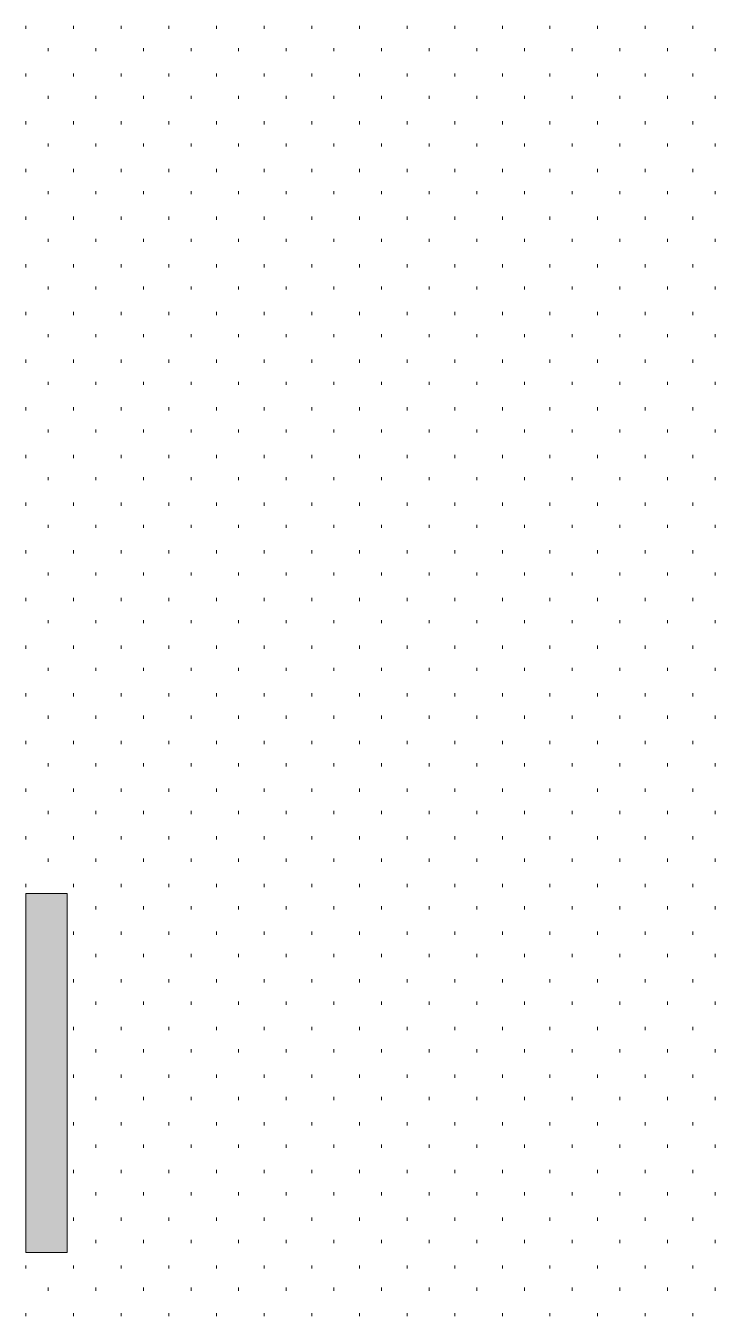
# Model space of a CAD drawing. Header units: inches. Extents: x -6061 to 13621, y -296 to 7483.
# Drawn here: x -5654.88 to -5637.5, y -156.21 to -123.69 of the extents above; entities that cross this region are included whole.
import ezdxf
from ezdxf.xclip import XClip

# ---------------------------------------------------------------- set-up
doc = ezdxf.new("R2010")
doc.units = ezdxf.units.IN
doc.header["$MEASUREMENT"] = 0
doc.header["$XCLIPFRAME"] = 0
doc.layers.get('0').update_dxf_attribs({"linetype": 'CONTINUOUS'})

# ---------------------------------------------------------------- blocks, each defined once
blk = doc.blocks.new('MF110137_10')
at = {"true_color": 0xffffff}
blk.add_hatch(color=7, dxfattribs=at).paths.add_polyline_path([(213.91, 59.351), (232.96, 59.351), (232.96, 106.68), (213.91, 106.68)])

msp = doc.modelspace()

# ---------------------------------------------------------------- linework, layer by layer
at = {"color": 7, "linetype": 'Continuous', "lineweight": 9, "true_color": 0xffffff}
for p, q in [((-5654.87967, -123.77104), (-5654.87967, -123.69095)), ((-5653.67832, -123.77104), (-5653.67832, -123.69095)), ((-5652.47696, -123.77104), (-5652.47696, -123.69095)), ((-5651.2756, -123.77104), (-5651.2756, -123.69095)), ((-5650.07424, -123.77104), (-5650.07424, -123.69095)), ((-5648.87289, -123.77104), (-5648.87289, -123.69095)), ((-5647.67153, -123.77104), (-5647.67153, -123.69095)), ((-5646.47017, -123.77104), (-5646.47017, -123.69095)), ((-5645.26881, -123.77104), (-5645.26881, -123.69095)), ((-5644.06746, -123.77104), (-5644.06746, -123.69095)), ((-5642.8661, -123.77104), (-5642.8661, -123.69095)), ((-5641.66474, -123.77104), (-5641.66474, -123.69095)), ((-5640.46338, -123.77104), (-5640.46338, -123.69095)), ((-5639.26203, -123.77104), (-5639.26203, -123.69095)), ((-5638.06067, -123.77104), (-5638.06067, -123.69095)), ((-5654.31904, -124.33167), (-5654.31904, -124.25158)), ((-5653.11768, -124.33167), (-5653.11768, -124.25158)), ((-5651.91633, -124.33167), (-5651.91633, -124.25158)), ((-5650.71497, -124.33167), (-5650.71497, -124.25158)), ((-5649.51361, -124.33167), (-5649.51361, -124.25158)), ((-5648.31225, -124.33167), (-5648.31225, -124.25158)), ((-5647.1109, -124.33167), (-5647.1109, -124.25158)), ((-5645.90954, -124.33167), (-5645.90954, -124.25158)), ((-5644.70818, -124.33167), (-5644.70818, -124.25158)), ((-5643.50682, -124.33167), (-5643.50682, -124.25158)), ((-5642.30547, -124.33167), (-5642.30547, -124.25158)), ((-5641.10411, -124.33167), (-5641.10411, -124.25158)), ((-5639.90275, -124.33167), (-5639.90275, -124.25158)), ((-5638.70139, -124.33167), (-5638.70139, -124.25158)), ((-5637.50004, -124.33167), (-5637.50004, -124.25158)), ((-5654.87967, -124.9724), (-5654.87967, -124.89231)), ((-5653.67832, -124.9724), (-5653.67832, -124.89231)), ((-5652.47696, -124.9724), (-5652.47696, -124.89231)), ((-5651.2756, -124.9724), (-5651.2756, -124.89231)), ((-5650.07424, -124.9724), (-5650.07424, -124.89231)), ((-5648.87289, -124.9724), (-5648.87289, -124.89231)), ((-5647.67153, -124.9724), (-5647.67153, -124.89231)), ((-5646.47017, -124.9724), (-5646.47017, -124.89231)), ((-5645.26881, -124.9724), (-5645.26881, -124.89231)), ((-5644.06746, -124.9724), (-5644.06746, -124.89231)), ((-5642.8661, -124.9724), (-5642.8661, -124.89231)), ((-5641.66474, -124.9724), (-5641.66474, -124.89231)), ((-5640.46338, -124.9724), (-5640.46338, -124.89231)), ((-5639.26203, -124.9724), (-5639.26203, -124.89231)), ((-5638.06067, -124.9724), (-5638.06067, -124.89231)), ((-5654.31904, -125.53303), (-5654.31904, -125.45294)), ((-5653.11768, -125.53303), (-5653.11768, -125.45294)), ((-5651.91633, -125.53303), (-5651.91633, -125.45294)), ((-5650.71497, -125.53303), (-5650.71497, -125.45294)), ((-5649.51361, -125.53303), (-5649.51361, -125.45294)), ((-5648.31225, -125.53303), (-5648.31225, -125.45294)), ((-5647.1109, -125.53303), (-5647.1109, -125.45294)), ((-5645.90954, -125.53303), (-5645.90954, -125.45294)), ((-5644.70818, -125.53303), (-5644.70818, -125.45294)), ((-5643.50682, -125.53303), (-5643.50682, -125.45294)), ((-5642.30547, -125.53303), (-5642.30547, -125.45294)), ((-5641.10411, -125.53303), (-5641.10411, -125.45294)), ((-5639.90275, -125.53303), (-5639.90275, -125.45294)), ((-5638.70139, -125.53303), (-5638.70139, -125.45294)), ((-5637.50004, -125.53303), (-5637.50004, -125.45294)), ((-5654.87967, -126.17376), (-5654.87967, -126.09367)), ((-5653.67832, -126.17376), (-5653.67832, -126.09367)), ((-5652.47696, -126.17376), (-5652.47696, -126.09367)), ((-5651.2756, -126.17376), (-5651.2756, -126.09367)), ((-5650.07424, -126.17376), (-5650.07424, -126.09367)), ((-5648.87289, -126.17376), (-5648.87289, -126.09367)), ((-5647.67153, -126.17376), (-5647.67153, -126.09367)), ((-5646.47017, -126.17376), (-5646.47017, -126.09367)), ((-5645.26881, -126.17376), (-5645.26881, -126.09367)), ((-5644.06746, -126.17376), (-5644.06746, -126.09367)), ((-5642.8661, -126.17376), (-5642.8661, -126.09367)), ((-5641.66474, -126.17376), (-5641.66474, -126.09367)), ((-5640.46338, -126.17376), (-5640.46338, -126.09367)), ((-5639.26203, -126.17376), (-5639.26203, -126.09367)), ((-5638.06067, -126.17376), (-5638.06067, -126.09367)), ((-5654.31904, -126.73439), (-5654.31904, -126.6543)), ((-5653.11768, -126.73439), (-5653.11768, -126.6543)), ((-5651.91633, -126.73439), (-5651.91633, -126.6543)), ((-5650.71497, -126.73439), (-5650.71497, -126.6543)), ((-5649.51361, -126.73439), (-5649.51361, -126.6543)), ((-5648.31225, -126.73439), (-5648.31225, -126.6543)), ((-5647.1109, -126.73439), (-5647.1109, -126.6543)), ((-5645.90954, -126.73439), (-5645.90954, -126.6543)), ((-5644.70818, -126.73439), (-5644.70818, -126.6543)), ((-5643.50682, -126.73439), (-5643.50682, -126.6543)), ((-5642.30547, -126.73439), (-5642.30547, -126.6543)), ((-5641.10411, -126.73439), (-5641.10411, -126.6543)), ((-5639.90275, -126.73439), (-5639.90275, -126.6543)), ((-5638.70139, -126.73439), (-5638.70139, -126.6543)), ((-5637.50004, -126.73439), (-5637.50004, -126.6543)), ((-5654.87967, -127.37511), (-5654.87967, -127.29502)), ((-5653.67832, -127.37511), (-5653.67832, -127.29502)), ((-5652.47696, -127.37511), (-5652.47696, -127.29502)), ((-5651.2756, -127.37511), (-5651.2756, -127.29502)), ((-5650.07424, -127.37511), (-5650.07424, -127.29502)), ((-5648.87289, -127.37511), (-5648.87289, -127.29502)), ((-5647.67153, -127.37511), (-5647.67153, -127.29502)), ((-5646.47017, -127.37511), (-5646.47017, -127.29502)), ((-5645.26881, -127.37511), (-5645.26881, -127.29502)), ((-5644.06746, -127.37511), (-5644.06746, -127.29502)), ((-5642.8661, -127.37511), (-5642.8661, -127.29502)), ((-5641.66474, -127.37511), (-5641.66474, -127.29502)), ((-5640.46338, -127.37511), (-5640.46338, -127.29502)), ((-5639.26203, -127.37511), (-5639.26203, -127.29502)), ((-5638.06067, -127.37511), (-5638.06067, -127.29502)), ((-5654.31904, -127.93575), (-5654.31904, -127.85566)), ((-5653.11768, -127.93575), (-5653.11768, -127.85566)), ((-5651.91633, -127.93575), (-5651.91633, -127.85566)), ((-5650.71497, -127.93575), (-5650.71497, -127.85566)), ((-5649.51361, -127.93575), (-5649.51361, -127.85566)), ((-5648.31225, -127.93575), (-5648.31225, -127.85566)), ((-5647.1109, -127.93575), (-5647.1109, -127.85566)), ((-5645.90954, -127.93575), (-5645.90954, -127.85566)), ((-5644.70818, -127.93575), (-5644.70818, -127.85566)), ((-5643.50682, -127.93575), (-5643.50682, -127.85566)), ((-5642.30547, -127.93575), (-5642.30547, -127.85566)), ((-5641.10411, -127.93575), (-5641.10411, -127.85566)), ((-5639.90275, -127.93575), (-5639.90275, -127.85566)), ((-5638.70139, -127.93575), (-5638.70139, -127.85566)), ((-5637.50004, -127.93575), (-5637.50004, -127.85566)), ((-5654.87967, -128.57647), (-5654.87967, -128.49638)), ((-5653.67832, -128.57647), (-5653.67832, -128.49638)), ((-5652.47696, -128.57647), (-5652.47696, -128.49638)), ((-5651.2756, -128.57647), (-5651.2756, -128.49638)), ((-5650.07424, -128.57647), (-5650.07424, -128.49638)), ((-5648.87289, -128.57647), (-5648.87289, -128.49638)), ((-5647.67153, -128.57647), (-5647.67153, -128.49638)), ((-5646.47017, -128.57647), (-5646.47017, -128.49638)), ((-5645.26881, -128.57647), (-5645.26881, -128.49638)), ((-5644.06746, -128.57647), (-5644.06746, -128.49638)), ((-5642.8661, -128.57647), (-5642.8661, -128.49638)), ((-5641.66474, -128.57647), (-5641.66474, -128.49638)), ((-5640.46338, -128.57647), (-5640.46338, -128.49638)), ((-5639.26203, -128.57647), (-5639.26203, -128.49638)), ((-5638.06067, -128.57647), (-5638.06067, -128.49638)), ((-5654.31904, -129.1371), (-5654.31904, -129.05701)), ((-5653.11768, -129.1371), (-5653.11768, -129.05701)), ((-5651.91633, -129.1371), (-5651.91633, -129.05701)), ((-5650.71497, -129.1371), (-5650.71497, -129.05701)), ((-5649.51361, -129.1371), (-5649.51361, -129.05701)), ((-5648.31225, -129.1371), (-5648.31225, -129.05701)), ((-5647.1109, -129.1371), (-5647.1109, -129.05701)), ((-5645.90954, -129.1371), (-5645.90954, -129.05701)), ((-5644.70818, -129.1371), (-5644.70818, -129.05701)), ((-5643.50682, -129.1371), (-5643.50682, -129.05701)), ((-5642.30547, -129.1371), (-5642.30547, -129.05701)), ((-5641.10411, -129.1371), (-5641.10411, -129.05701)), ((-5639.90275, -129.1371), (-5639.90275, -129.05701)), ((-5638.70139, -129.1371), (-5638.70139, -129.05701)), ((-5637.50004, -129.1371), (-5637.50004, -129.05701)), ((-5654.87967, -129.77783), (-5654.87967, -129.69774)), ((-5653.67832, -129.77783), (-5653.67832, -129.69774)), ((-5652.47696, -129.77783), (-5652.47696, -129.69774)), ((-5651.2756, -129.77783), (-5651.2756, -129.69774)), ((-5650.07424, -129.77783), (-5650.07424, -129.69774)), ((-5648.87289, -129.77783), (-5648.87289, -129.69774)), ((-5647.67153, -129.77783), (-5647.67153, -129.69774)), ((-5646.47017, -129.77783), (-5646.47017, -129.69774)), ((-5645.26881, -129.77783), (-5645.26881, -129.69774)), ((-5644.06746, -129.77783), (-5644.06746, -129.69774)), ((-5642.8661, -129.77783), (-5642.8661, -129.69774)), ((-5641.66474, -129.77783), (-5641.66474, -129.69774)), ((-5640.46338, -129.77783), (-5640.46338, -129.69774)), ((-5639.26203, -129.77783), (-5639.26203, -129.69774)), ((-5638.06067, -129.77783), (-5638.06067, -129.69774)), ((-5654.31904, -130.33846), (-5654.31904, -130.25837)), ((-5653.11768, -130.33846), (-5653.11768, -130.25837)), ((-5651.91633, -130.33846), (-5651.91633, -130.25837)), ((-5650.71497, -130.33846), (-5650.71497, -130.25837)), ((-5649.51361, -130.33846), (-5649.51361, -130.25837)), ((-5648.31225, -130.33846), (-5648.31225, -130.25837)), ((-5647.1109, -130.33846), (-5647.1109, -130.25837)), ((-5645.90954, -130.33846), (-5645.90954, -130.25837)), ((-5644.70818, -130.33846), (-5644.70818, -130.25837)), ((-5643.50682, -130.33846), (-5643.50682, -130.25837)), ((-5642.30547, -130.33846), (-5642.30547, -130.25837)), ((-5641.10411, -130.33846), (-5641.10411, -130.25837)), ((-5639.90275, -130.33846), (-5639.90275, -130.25837)), ((-5638.70139, -130.33846), (-5638.70139, -130.25837)), ((-5637.50004, -130.33846), (-5637.50004, -130.25837)), ((-5654.87967, -130.97919), (-5654.87967, -130.8991)), ((-5653.67832, -130.97919), (-5653.67832, -130.8991)), ((-5652.47696, -130.97919), (-5652.47696, -130.8991)), ((-5651.2756, -130.97919), (-5651.2756, -130.8991)), ((-5650.07424, -130.97919), (-5650.07424, -130.8991)), ((-5648.87289, -130.97919), (-5648.87289, -130.8991)), ((-5647.67153, -130.97919), (-5647.67153, -130.8991)), ((-5646.47017, -130.97919), (-5646.47017, -130.8991)), ((-5645.26881, -130.97919), (-5645.26881, -130.8991)), ((-5644.06746, -130.97919), (-5644.06746, -130.8991)), ((-5642.8661, -130.97919), (-5642.8661, -130.8991)), ((-5641.66474, -130.97919), (-5641.66474, -130.8991)), ((-5640.46338, -130.97919), (-5640.46338, -130.8991)), ((-5639.26203, -130.97919), (-5639.26203, -130.8991)), ((-5638.06067, -130.97919), (-5638.06067, -130.8991)), ((-5654.31904, -131.53982), (-5654.31904, -131.45973)), ((-5653.11768, -131.53982), (-5653.11768, -131.45973)), ((-5651.91633, -131.53982), (-5651.91633, -131.45973)), ((-5650.71497, -131.53982), (-5650.71497, -131.45973)), ((-5649.51361, -131.53982), (-5649.51361, -131.45973)), ((-5648.31225, -131.53982), (-5648.31225, -131.45973)), ((-5647.1109, -131.53982), (-5647.1109, -131.45973)), ((-5645.90954, -131.53982), (-5645.90954, -131.45973)), ((-5644.70818, -131.53982), (-5644.70818, -131.45973)), ((-5643.50682, -131.53982), (-5643.50682, -131.45973)), ((-5642.30547, -131.53982), (-5642.30547, -131.45973)), ((-5641.10411, -131.53982), (-5641.10411, -131.45973)), ((-5639.90275, -131.53982), (-5639.90275, -131.45973)), ((-5638.70139, -131.53982), (-5638.70139, -131.45973)), ((-5637.50004, -131.53982), (-5637.50004, -131.45973)), ((-5654.87967, -132.18054), (-5654.87967, -132.10045)), ((-5653.67832, -132.18054), (-5653.67832, -132.10045)), ((-5652.47696, -132.18054), (-5652.47696, -132.10045)), ((-5651.2756, -132.18054), (-5651.2756, -132.10045)), ((-5650.07424, -132.18054), (-5650.07424, -132.10045)), ((-5648.87289, -132.18054), (-5648.87289, -132.10045)), ((-5647.67153, -132.18054), (-5647.67153, -132.10045)), ((-5646.47017, -132.18054), (-5646.47017, -132.10045)), ((-5645.26881, -132.18054), (-5645.26881, -132.10045)), ((-5644.06746, -132.18054), (-5644.06746, -132.10045)), ((-5642.8661, -132.18054), (-5642.8661, -132.10045)), ((-5641.66474, -132.18054), (-5641.66474, -132.10045)), ((-5640.46338, -132.18054), (-5640.46338, -132.10045)), ((-5639.26203, -132.18054), (-5639.26203, -132.10045)), ((-5638.06067, -132.18054), (-5638.06067, -132.10045)), ((-5654.31904, -132.74118), (-5654.31904, -132.66109)), ((-5653.11768, -132.74118), (-5653.11768, -132.66109)), ((-5651.91633, -132.74118), (-5651.91633, -132.66109)), ((-5650.71497, -132.74118), (-5650.71497, -132.66109)), ((-5649.51361, -132.74118), (-5649.51361, -132.66109)), ((-5648.31225, -132.74118), (-5648.31225, -132.66109)), ((-5647.1109, -132.74118), (-5647.1109, -132.66109)), ((-5645.90954, -132.74118), (-5645.90954, -132.66109)), ((-5644.70818, -132.74118), (-5644.70818, -132.66109)), ((-5643.50682, -132.74118), (-5643.50682, -132.66109)), ((-5642.30547, -132.74118), (-5642.30547, -132.66109)), ((-5641.10411, -132.74118), (-5641.10411, -132.66109)), ((-5639.90275, -132.74118), (-5639.90275, -132.66109)), ((-5638.70139, -132.74118), (-5638.70139, -132.66109)), ((-5637.50004, -132.74118), (-5637.50004, -132.66109)), ((-5654.87967, -133.3819), (-5654.87967, -133.30181)), ((-5653.67832, -133.3819), (-5653.67832, -133.30181)), ((-5652.47696, -133.3819), (-5652.47696, -133.30181)), ((-5651.2756, -133.3819), (-5651.2756, -133.30181)), ((-5650.07424, -133.3819), (-5650.07424, -133.30181)), ((-5648.87289, -133.3819), (-5648.87289, -133.30181)), ((-5647.67153, -133.3819), (-5647.67153, -133.30181)), ((-5646.47017, -133.3819), (-5646.47017, -133.30181)), ((-5645.26881, -133.3819), (-5645.26881, -133.30181)), ((-5644.06746, -133.3819), (-5644.06746, -133.30181)), ((-5642.8661, -133.3819), (-5642.8661, -133.30181)), ((-5641.66474, -133.3819), (-5641.66474, -133.30181)), ((-5640.46338, -133.3819), (-5640.46338, -133.30181)), ((-5639.26203, -133.3819), (-5639.26203, -133.30181)), ((-5638.06067, -133.3819), (-5638.06067, -133.30181)), ((-5654.31904, -133.94253), (-5654.31904, -133.86244)), ((-5653.11768, -133.94253), (-5653.11768, -133.86244)), ((-5651.91633, -133.94253), (-5651.91633, -133.86244)), ((-5650.71497, -133.94253), (-5650.71497, -133.86244)), ((-5649.51361, -133.94253), (-5649.51361, -133.86244)), ((-5648.31225, -133.94253), (-5648.31225, -133.86244)), ((-5647.1109, -133.94253), (-5647.1109, -133.86244)), ((-5645.90954, -133.94253), (-5645.90954, -133.86244)), ((-5644.70818, -133.94253), (-5644.70818, -133.86244)), ((-5643.50682, -133.94253), (-5643.50682, -133.86244)), ((-5642.30547, -133.94253), (-5642.30547, -133.86244)), ((-5641.10411, -133.94253), (-5641.10411, -133.86244)), ((-5639.90275, -133.94253), (-5639.90275, -133.86244)), ((-5638.70139, -133.94253), (-5638.70139, -133.86244)), ((-5637.50004, -133.94253), (-5637.50004, -133.86244)), ((-5654.87967, -134.58326), (-5654.87967, -134.50317)), ((-5653.67832, -134.58326), (-5653.67832, -134.50317)), ((-5652.47696, -134.58326), (-5652.47696, -134.50317)), ((-5651.2756, -134.58326), (-5651.2756, -134.50317)), ((-5650.07424, -134.58326), (-5650.07424, -134.50317)), ((-5648.87289, -134.58326), (-5648.87289, -134.50317)), ((-5647.67153, -134.58326), (-5647.67153, -134.50317)), ((-5646.47017, -134.58326), (-5646.47017, -134.50317)), ((-5645.26881, -134.58326), (-5645.26881, -134.50317)), ((-5644.06746, -134.58326), (-5644.06746, -134.50317)), ((-5642.8661, -134.58326), (-5642.8661, -134.50317)), ((-5641.66474, -134.58326), (-5641.66474, -134.50317)), ((-5640.46338, -134.58326), (-5640.46338, -134.50317)), ((-5639.26203, -134.58326), (-5639.26203, -134.50317)), ((-5638.06067, -134.58326), (-5638.06067, -134.50317)), ((-5654.31904, -135.14389), (-5654.31904, -135.0638)), ((-5653.11768, -135.14389), (-5653.11768, -135.0638)), ((-5651.91633, -135.14389), (-5651.91633, -135.0638)), ((-5650.71497, -135.14389), (-5650.71497, -135.0638)), ((-5649.51361, -135.14389), (-5649.51361, -135.0638)), ((-5648.31225, -135.14389), (-5648.31225, -135.0638)), ((-5647.1109, -135.14389), (-5647.1109, -135.0638)), ((-5645.90954, -135.14389), (-5645.90954, -135.0638)), ((-5644.70818, -135.14389), (-5644.70818, -135.0638)), ((-5643.50682, -135.14389), (-5643.50682, -135.0638)), ((-5642.30547, -135.14389), (-5642.30547, -135.0638)), ((-5641.10411, -135.14389), (-5641.10411, -135.0638)), ((-5639.90275, -135.14389), (-5639.90275, -135.0638)), ((-5638.70139, -135.14389), (-5638.70139, -135.0638)), ((-5637.50004, -135.14389), (-5637.50004, -135.0638)), ((-5654.87967, -135.78462), (-5654.87967, -135.70453)), ((-5653.67832, -135.78462), (-5653.67832, -135.70453)), ((-5652.47696, -135.78462), (-5652.47696, -135.70453)), ((-5651.2756, -135.78462), (-5651.2756, -135.70453)), ((-5650.07424, -135.78462), (-5650.07424, -135.70453)), ((-5648.87289, -135.78462), (-5648.87289, -135.70453)), ((-5647.67153, -135.78462), (-5647.67153, -135.70453)), ((-5646.47017, -135.78462), (-5646.47017, -135.70453)), ((-5645.26881, -135.78462), (-5645.26881, -135.70453)), ((-5644.06746, -135.78462), (-5644.06746, -135.70453)), ((-5642.8661, -135.78462), (-5642.8661, -135.70453)), ((-5641.66474, -135.78462), (-5641.66474, -135.70453)), ((-5640.46338, -135.78462), (-5640.46338, -135.70453)), ((-5639.26203, -135.78462), (-5639.26203, -135.70453)), ((-5638.06067, -135.78462), (-5638.06067, -135.70453)), ((-5654.31904, -136.34525), (-5654.31904, -136.26516)), ((-5653.11768, -136.34525), (-5653.11768, -136.26516)), ((-5651.91633, -136.34525), (-5651.91633, -136.26516)), ((-5650.71497, -136.34525), (-5650.71497, -136.26516)), ((-5649.51361, -136.34525), (-5649.51361, -136.26516)), ((-5648.31225, -136.34525), (-5648.31225, -136.26516)), ((-5647.1109, -136.34525), (-5647.1109, -136.26516)), ((-5645.90954, -136.34525), (-5645.90954, -136.26516)), ((-5644.70818, -136.34525), (-5644.70818, -136.26516)), ((-5643.50682, -136.34525), (-5643.50682, -136.26516)), ((-5642.30547, -136.34525), (-5642.30547, -136.26516)), ((-5641.10411, -136.34525), (-5641.10411, -136.26516)), ((-5639.90275, -136.34525), (-5639.90275, -136.26516)), ((-5638.70139, -136.34525), (-5638.70139, -136.26516)), ((-5637.50004, -136.34525), (-5637.50004, -136.26516)), ((-5654.87967, -136.98597), (-5654.87967, -136.90588)), ((-5653.67832, -136.98597), (-5653.67832, -136.90588)), ((-5652.47696, -136.98597), (-5652.47696, -136.90588)), ((-5651.2756, -136.98597), (-5651.2756, -136.90588)), ((-5650.07424, -136.98597), (-5650.07424, -136.90588)), ((-5648.87289, -136.98597), (-5648.87289, -136.90588)), ((-5647.67153, -136.98597), (-5647.67153, -136.90588)), ((-5646.47017, -136.98597), (-5646.47017, -136.90588)), ((-5645.26881, -136.98597), (-5645.26881, -136.90588)), ((-5644.06746, -136.98597), (-5644.06746, -136.90588)), ((-5642.8661, -136.98597), (-5642.8661, -136.90588)), ((-5641.66474, -136.98597), (-5641.66474, -136.90588)), ((-5640.46338, -136.98597), (-5640.46338, -136.90588)), ((-5639.26203, -136.98597), (-5639.26203, -136.90588)), ((-5638.06067, -136.98597), (-5638.06067, -136.90588)), ((-5654.31904, -137.54661), (-5654.31904, -137.46652)), ((-5653.11768, -137.54661), (-5653.11768, -137.46652)), ((-5651.91633, -137.54661), (-5651.91633, -137.46652)), ((-5650.71497, -137.54661), (-5650.71497, -137.46652)), ((-5649.51361, -137.54661), (-5649.51361, -137.46652)), ((-5648.31225, -137.54661), (-5648.31225, -137.46652)), ((-5647.1109, -137.54661), (-5647.1109, -137.46652)), ((-5645.90954, -137.54661), (-5645.90954, -137.46652)), ((-5644.70818, -137.54661), (-5644.70818, -137.46652)), ((-5643.50682, -137.54661), (-5643.50682, -137.46652)), ((-5642.30547, -137.54661), (-5642.30547, -137.46652)), ((-5641.10411, -137.54661), (-5641.10411, -137.46652)), ((-5639.90275, -137.54661), (-5639.90275, -137.46652)), ((-5638.70139, -137.54661), (-5638.70139, -137.46652)), ((-5637.50004, -137.54661), (-5637.50004, -137.46652)), ((-5654.87967, -138.18733), (-5654.87967, -138.10724)), ((-5653.67832, -138.18733), (-5653.67832, -138.10724)), ((-5652.47696, -138.18733), (-5652.47696, -138.10724)), ((-5651.2756, -138.18733), (-5651.2756, -138.10724)), ((-5650.07424, -138.18733), (-5650.07424, -138.10724)), ((-5648.87289, -138.18733), (-5648.87289, -138.10724)), ((-5647.67153, -138.18733), (-5647.67153, -138.10724)), ((-5646.47017, -138.18733), (-5646.47017, -138.10724)), ((-5645.26881, -138.18733), (-5645.26881, -138.10724)), ((-5644.06746, -138.18733), (-5644.06746, -138.10724)), ((-5642.8661, -138.18733), (-5642.8661, -138.10724)), ((-5641.66474, -138.18733), (-5641.66474, -138.10724)), ((-5640.46338, -138.18733), (-5640.46338, -138.10724)), ((-5639.26203, -138.18733), (-5639.26203, -138.10724)), ((-5638.06067, -138.18733), (-5638.06067, -138.10724)), ((-5654.31904, -138.74796), (-5654.31904, -138.66787)), ((-5653.11768, -138.74796), (-5653.11768, -138.66787)), ((-5651.91633, -138.74796), (-5651.91633, -138.66787)), ((-5650.71497, -138.74796), (-5650.71497, -138.66787)), ((-5649.51361, -138.74796), (-5649.51361, -138.66787)), ((-5648.31225, -138.74796), (-5648.31225, -138.66787)), ((-5647.1109, -138.74796), (-5647.1109, -138.66787)), ((-5645.90954, -138.74796), (-5645.90954, -138.66787)), ((-5644.70818, -138.74796), (-5644.70818, -138.66787)), ((-5643.50682, -138.74796), (-5643.50682, -138.66787)), ((-5642.30547, -138.74796), (-5642.30547, -138.66787)), ((-5641.10411, -138.74796), (-5641.10411, -138.66787)), ((-5639.90275, -138.74796), (-5639.90275, -138.66787)), ((-5638.70139, -138.74796), (-5638.70139, -138.66787)), ((-5637.50004, -138.74796), (-5637.50004, -138.66787)), ((-5654.87967, -139.38869), (-5654.87967, -139.3086)), ((-5653.67832, -139.38869), (-5653.67832, -139.3086)), ((-5652.47696, -139.38869), (-5652.47696, -139.3086)), ((-5651.2756, -139.38869), (-5651.2756, -139.3086)), ((-5650.07424, -139.38869), (-5650.07424, -139.3086)), ((-5648.87289, -139.38869), (-5648.87289, -139.3086)), ((-5647.67153, -139.38869), (-5647.67153, -139.3086)), ((-5646.47017, -139.38869), (-5646.47017, -139.3086)), ((-5645.26881, -139.38869), (-5645.26881, -139.3086)), ((-5644.06746, -139.38869), (-5644.06746, -139.3086)), ((-5642.8661, -139.38869), (-5642.8661, -139.3086)), ((-5641.66474, -139.38869), (-5641.66474, -139.3086)), ((-5640.46338, -139.38869), (-5640.46338, -139.3086)), ((-5639.26203, -139.38869), (-5639.26203, -139.3086)), ((-5638.06067, -139.38869), (-5638.06067, -139.3086)), ((-5654.31904, -139.94932), (-5654.31904, -139.86923)), ((-5653.11768, -139.94932), (-5653.11768, -139.86923)), ((-5651.91633, -139.94932), (-5651.91633, -139.86923)), ((-5650.71497, -139.94932), (-5650.71497, -139.86923)), ((-5649.51361, -139.94932), (-5649.51361, -139.86923)), ((-5648.31225, -139.94932), (-5648.31225, -139.86923)), ((-5647.1109, -139.94932), (-5647.1109, -139.86923)), ((-5645.90954, -139.94932), (-5645.90954, -139.86923)), ((-5644.70818, -139.94932), (-5644.70818, -139.86923)), ((-5643.50682, -139.94932), (-5643.50682, -139.86923)), ((-5642.30547, -139.94932), (-5642.30547, -139.86923)), ((-5641.10411, -139.94932), (-5641.10411, -139.86923)), ((-5639.90275, -139.94932), (-5639.90275, -139.86923)), ((-5638.70139, -139.94932), (-5638.70139, -139.86923)), ((-5637.50004, -139.94932), (-5637.50004, -139.86923)), ((-5654.87967, -140.59005), (-5654.87967, -140.50995)), ((-5653.67832, -140.59005), (-5653.67832, -140.50995)), ((-5652.47696, -140.59005), (-5652.47696, -140.50995)), ((-5651.2756, -140.59005), (-5651.2756, -140.50995)), ((-5650.07424, -140.59005), (-5650.07424, -140.50995)), ((-5648.87289, -140.59005), (-5648.87289, -140.50995)), ((-5647.67153, -140.59005), (-5647.67153, -140.50995)), ((-5646.47017, -140.59005), (-5646.47017, -140.50995)), ((-5645.26881, -140.59005), (-5645.26881, -140.50995)), ((-5644.06746, -140.59005), (-5644.06746, -140.50995)), ((-5642.8661, -140.59005), (-5642.8661, -140.50995)), ((-5641.66474, -140.59005), (-5641.66474, -140.50995)), ((-5640.46338, -140.59005), (-5640.46338, -140.50995)), ((-5639.26203, -140.59005), (-5639.26203, -140.50995)), ((-5638.06067, -140.59005), (-5638.06067, -140.50995)), ((-5654.31904, -141.15068), (-5654.31904, -141.07059)), ((-5653.11768, -141.15068), (-5653.11768, -141.07059)), ((-5651.91633, -141.15068), (-5651.91633, -141.07059)), ((-5650.71497, -141.15068), (-5650.71497, -141.07059)), ((-5649.51361, -141.15068), (-5649.51361, -141.07059)), ((-5648.31225, -141.15068), (-5648.31225, -141.07059)), ((-5647.1109, -141.15068), (-5647.1109, -141.07059)), ((-5645.90954, -141.15068), (-5645.90954, -141.07059)), ((-5644.70818, -141.15068), (-5644.70818, -141.07059)), ((-5643.50682, -141.15068), (-5643.50682, -141.07059)), ((-5642.30547, -141.15068), (-5642.30547, -141.07059)), ((-5641.10411, -141.15068), (-5641.10411, -141.07059)), ((-5639.90275, -141.15068), (-5639.90275, -141.07059)), ((-5638.70139, -141.15068), (-5638.70139, -141.07059)), ((-5637.50004, -141.15068), (-5637.50004, -141.07059)), ((-5654.87967, -141.7914), (-5654.87967, -141.71131)), ((-5653.67832, -141.7914), (-5653.67832, -141.71131)), ((-5652.47696, -141.7914), (-5652.47696, -141.71131)), ((-5651.2756, -141.7914), (-5651.2756, -141.71131)), ((-5650.07424, -141.7914), (-5650.07424, -141.71131)), ((-5648.87289, -141.7914), (-5648.87289, -141.71131)), ((-5647.67153, -141.7914), (-5647.67153, -141.71131)), ((-5646.47017, -141.7914), (-5646.47017, -141.71131)), ((-5645.26881, -141.7914), (-5645.26881, -141.71131)), ((-5644.06746, -141.7914), (-5644.06746, -141.71131)), ((-5642.8661, -141.7914), (-5642.8661, -141.71131)), ((-5641.66474, -141.7914), (-5641.66474, -141.71131)), ((-5640.46338, -141.7914), (-5640.46338, -141.71131)), ((-5639.26203, -141.7914), (-5639.26203, -141.71131)), ((-5638.06067, -141.7914), (-5638.06067, -141.71131)), ((-5654.31904, -142.35204), (-5654.31904, -142.27195)), ((-5653.11768, -142.35204), (-5653.11768, -142.27195)), ((-5651.91633, -142.35204), (-5651.91633, -142.27195)), ((-5650.71497, -142.35204), (-5650.71497, -142.27195)), ((-5649.51361, -142.35204), (-5649.51361, -142.27195)), ((-5648.31225, -142.35204), (-5648.31225, -142.27195)), ((-5647.1109, -142.35204), (-5647.1109, -142.27195)), ((-5645.90954, -142.35204), (-5645.90954, -142.27195)), ((-5644.70818, -142.35204), (-5644.70818, -142.27195)), ((-5643.50682, -142.35204), (-5643.50682, -142.27195)), ((-5642.30547, -142.35204), (-5642.30547, -142.27195)), ((-5641.10411, -142.35204), (-5641.10411, -142.27195)), ((-5639.90275, -142.35204), (-5639.90275, -142.27195)), ((-5638.70139, -142.35204), (-5638.70139, -142.27195)), ((-5637.50004, -142.35204), (-5637.50004, -142.27195)), ((-5654.87967, -142.99276), (-5654.87967, -142.91267)), ((-5653.67832, -142.99276), (-5653.67832, -142.91267)), ((-5652.47696, -142.99276), (-5652.47696, -142.91267)), ((-5651.2756, -142.99276), (-5651.2756, -142.91267)), ((-5650.07424, -142.99276), (-5650.07424, -142.91267)), ((-5648.87289, -142.99276), (-5648.87289, -142.91267)), ((-5647.67153, -142.99276), (-5647.67153, -142.91267)), ((-5646.47017, -142.99276), (-5646.47017, -142.91267)), ((-5645.26881, -142.99276), (-5645.26881, -142.91267)), ((-5644.06746, -142.99276), (-5644.06746, -142.91267)), ((-5642.8661, -142.99276), (-5642.8661, -142.91267)), ((-5641.66474, -142.99276), (-5641.66474, -142.91267)), ((-5640.46338, -142.99276), (-5640.46338, -142.91267)), ((-5639.26203, -142.99276), (-5639.26203, -142.91267)), ((-5638.06067, -142.99276), (-5638.06067, -142.91267)), ((-5654.31904, -143.55339), (-5654.31904, -143.4733)), ((-5653.11768, -143.55339), (-5653.11768, -143.4733)), ((-5651.91633, -143.55339), (-5651.91633, -143.4733)), ((-5650.71497, -143.55339), (-5650.71497, -143.4733)), ((-5649.51361, -143.55339), (-5649.51361, -143.4733)), ((-5648.31225, -143.55339), (-5648.31225, -143.4733)), ((-5647.1109, -143.55339), (-5647.1109, -143.4733)), ((-5645.90954, -143.55339), (-5645.90954, -143.4733)), ((-5644.70818, -143.55339), (-5644.70818, -143.4733)), ((-5643.50682, -143.55339), (-5643.50682, -143.4733)), ((-5642.30547, -143.55339), (-5642.30547, -143.4733)), ((-5641.10411, -143.55339), (-5641.10411, -143.4733)), ((-5639.90275, -143.55339), (-5639.90275, -143.4733)), ((-5638.70139, -143.55339), (-5638.70139, -143.4733)), ((-5637.50004, -143.55339), (-5637.50004, -143.4733)), ((-5654.87967, -144.19412), (-5654.87967, -144.11403)), ((-5653.67832, -144.19412), (-5653.67832, -144.11403)), ((-5652.47696, -144.19412), (-5652.47696, -144.11403)), ((-5651.2756, -144.19412), (-5651.2756, -144.11403)), ((-5650.07424, -144.19412), (-5650.07424, -144.11403)), ((-5648.87289, -144.19412), (-5648.87289, -144.11403)), ((-5647.67153, -144.19412), (-5647.67153, -144.11403)), ((-5646.47017, -144.19412), (-5646.47017, -144.11403)), ((-5645.26881, -144.19412), (-5645.26881, -144.11403)), ((-5644.06746, -144.19412), (-5644.06746, -144.11403)), ((-5642.8661, -144.19412), (-5642.8661, -144.11403)), ((-5641.66474, -144.19412), (-5641.66474, -144.11403)), ((-5640.46338, -144.19412), (-5640.46338, -144.11403)), ((-5639.26203, -144.19412), (-5639.26203, -144.11403)), ((-5638.06067, -144.19412), (-5638.06067, -144.11403)), ((-5654.31904, -144.75475), (-5654.31904, -144.67466)), ((-5653.11768, -144.75475), (-5653.11768, -144.67466)), ((-5651.91633, -144.75475), (-5651.91633, -144.67466)), ((-5650.71497, -144.75475), (-5650.71497, -144.67466)), ((-5649.51361, -144.75475), (-5649.51361, -144.67466)), ((-5648.31225, -144.75475), (-5648.31225, -144.67466)), ((-5647.1109, -144.75475), (-5647.1109, -144.67466)), ((-5645.90954, -144.75475), (-5645.90954, -144.67466)), ((-5644.70818, -144.75475), (-5644.70818, -144.67466)), ((-5643.50682, -144.75475), (-5643.50682, -144.67466)), ((-5642.30547, -144.75475), (-5642.30547, -144.67466)), ((-5641.10411, -144.75475), (-5641.10411, -144.67466)), ((-5639.90275, -144.75475), (-5639.90275, -144.67466)), ((-5638.70139, -144.75475), (-5638.70139, -144.67466)), ((-5637.50004, -144.75475), (-5637.50004, -144.67466)), ((-5654.87967, -145.39548), (-5654.87967, -145.31538)), ((-5653.67832, -145.39548), (-5653.67832, -145.31538)), ((-5652.47696, -145.39548), (-5652.47696, -145.31538)), ((-5651.2756, -145.39548), (-5651.2756, -145.31538)), ((-5650.07424, -145.39548), (-5650.07424, -145.31538)), ((-5648.87289, -145.39548), (-5648.87289, -145.31538)), ((-5647.67153, -145.39548), (-5647.67153, -145.31538)), ((-5646.47017, -145.39548), (-5646.47017, -145.31538)), ((-5645.26881, -145.39548), (-5645.26881, -145.31538)), ((-5644.06746, -145.39548), (-5644.06746, -145.31538)), ((-5642.8661, -145.39548), (-5642.8661, -145.31538)), ((-5641.66474, -145.39548), (-5641.66474, -145.31538)), ((-5640.46338, -145.39548), (-5640.46338, -145.31538)), ((-5639.26203, -145.39548), (-5639.26203, -145.31538)), ((-5638.06067, -145.39548), (-5638.06067, -145.31538)), ((-5653.11768, -145.95611), (-5653.11768, -145.87602)), ((-5651.91633, -145.95611), (-5651.91633, -145.87602)), ((-5650.71497, -145.95611), (-5650.71497, -145.87602)), ((-5649.51361, -145.95611), (-5649.51361, -145.87602)), ((-5648.31225, -145.95611), (-5648.31225, -145.87602)), ((-5647.1109, -145.95611), (-5647.1109, -145.87602)), ((-5645.90954, -145.95611), (-5645.90954, -145.87602)), ((-5644.70818, -145.95611), (-5644.70818, -145.87602)), ((-5643.50682, -145.95611), (-5643.50682, -145.87602)), ((-5642.30547, -145.95611), (-5642.30547, -145.87602)), ((-5641.10411, -145.95611), (-5641.10411, -145.87602)), ((-5639.90275, -145.95611), (-5639.90275, -145.87602)), ((-5638.70139, -145.95611), (-5638.70139, -145.87602)), ((-5637.50004, -145.95611), (-5637.50004, -145.87602)), ((-5654.87967, -146.59683), (-5654.87967, -146.51674)), ((-5653.67832, -146.59683), (-5653.67832, -146.51674)), ((-5652.47696, -146.59683), (-5652.47696, -146.51674)), ((-5651.2756, -146.59683), (-5651.2756, -146.51674)), ((-5650.07424, -146.59683), (-5650.07424, -146.51674)), ((-5648.87289, -146.59683), (-5648.87289, -146.51674)), ((-5647.67153, -146.59683), (-5647.67153, -146.51674)), ((-5646.47017, -146.59683), (-5646.47017, -146.51674)), ((-5645.26881, -146.59683), (-5645.26881, -146.51674)), ((-5644.06746, -146.59683), (-5644.06746, -146.51674)), ((-5642.8661, -146.59683), (-5642.8661, -146.51674)), ((-5641.66474, -146.59683), (-5641.66474, -146.51674)), ((-5640.46338, -146.59683), (-5640.46338, -146.51674)), ((-5639.26203, -146.59683), (-5639.26203, -146.51674)), ((-5638.06067, -146.59683), (-5638.06067, -146.51674)), ((-5653.11768, -147.15747), (-5653.11768, -147.07738)), ((-5651.91633, -147.15747), (-5651.91633, -147.07738)), ((-5650.71497, -147.15747), (-5650.71497, -147.07738)), ((-5649.51361, -147.15747), (-5649.51361, -147.07738)), ((-5648.31225, -147.15747), (-5648.31225, -147.07738)), ((-5647.1109, -147.15747), (-5647.1109, -147.07738)), ((-5645.90954, -147.15747), (-5645.90954, -147.07738)), ((-5644.70818, -147.15747), (-5644.70818, -147.07738)), ((-5643.50682, -147.15747), (-5643.50682, -147.07738)), ((-5642.30547, -147.15747), (-5642.30547, -147.07738)), ((-5641.10411, -147.15747), (-5641.10411, -147.07738)), ((-5639.90275, -147.15747), (-5639.90275, -147.07738)), ((-5638.70139, -147.15747), (-5638.70139, -147.07738)), ((-5637.50004, -147.15747), (-5637.50004, -147.07738)), ((-5654.87967, -147.79819), (-5654.87967, -147.7181)), ((-5653.67832, -147.79819), (-5653.67832, -147.7181)), ((-5652.47696, -147.79819), (-5652.47696, -147.7181)), ((-5651.2756, -147.79819), (-5651.2756, -147.7181)), ((-5650.07424, -147.79819), (-5650.07424, -147.7181)), ((-5648.87289, -147.79819), (-5648.87289, -147.7181)), ((-5647.67153, -147.79819), (-5647.67153, -147.7181)), ((-5646.47017, -147.79819), (-5646.47017, -147.7181)), ((-5645.26881, -147.79819), (-5645.26881, -147.7181)), ((-5644.06746, -147.79819), (-5644.06746, -147.7181)), ((-5642.8661, -147.79819), (-5642.8661, -147.7181)), ((-5641.66474, -147.79819), (-5641.66474, -147.7181)), ((-5640.46338, -147.79819), (-5640.46338, -147.7181)), ((-5639.26203, -147.79819), (-5639.26203, -147.7181)), ((-5638.06067, -147.79819), (-5638.06067, -147.7181)), ((-5653.11768, -148.35882), (-5653.11768, -148.27873)), ((-5651.91633, -148.35882), (-5651.91633, -148.27873)), ((-5650.71497, -148.35882), (-5650.71497, -148.27873)), ((-5649.51361, -148.35882), (-5649.51361, -148.27873)), ((-5648.31225, -148.35882), (-5648.31225, -148.27873)), ((-5647.1109, -148.35882), (-5647.1109, -148.27873)), ((-5645.90954, -148.35882), (-5645.90954, -148.27873)), ((-5644.70818, -148.35882), (-5644.70818, -148.27873)), ((-5643.50682, -148.35882), (-5643.50682, -148.27873)), ((-5642.30547, -148.35882), (-5642.30547, -148.27873)), ((-5641.10411, -148.35882), (-5641.10411, -148.27873)), ((-5639.90275, -148.35882), (-5639.90275, -148.27873)), ((-5638.70139, -148.35882), (-5638.70139, -148.27873)), ((-5637.50004, -148.35882), (-5637.50004, -148.27873)), ((-5654.87967, -148.99955), (-5654.87967, -148.91946)), ((-5653.67832, -148.99955), (-5653.67832, -148.91946)), ((-5652.47696, -148.99955), (-5652.47696, -148.91946)), ((-5651.2756, -148.99955), (-5651.2756, -148.91946)), ((-5650.07424, -148.99955), (-5650.07424, -148.91946)), ((-5648.87289, -148.99955), (-5648.87289, -148.91946)), ((-5647.67153, -148.99955), (-5647.67153, -148.91946)), ((-5646.47017, -148.99955), (-5646.47017, -148.91946)), ((-5645.26881, -148.99955), (-5645.26881, -148.91946)), ((-5644.06746, -148.99955), (-5644.06746, -148.91946)), ((-5642.8661, -148.99955), (-5642.8661, -148.91946)), ((-5641.66474, -148.99955), (-5641.66474, -148.91946)), ((-5640.46338, -148.99955), (-5640.46338, -148.91946)), ((-5639.26203, -148.99955), (-5639.26203, -148.91946)), ((-5638.06067, -148.99955), (-5638.06067, -148.91946)), ((-5653.11768, -149.56018), (-5653.11768, -149.48009)), ((-5651.91633, -149.56018), (-5651.91633, -149.48009)), ((-5650.71497, -149.56018), (-5650.71497, -149.48009)), ((-5649.51361, -149.56018), (-5649.51361, -149.48009)), ((-5648.31225, -149.56018), (-5648.31225, -149.48009)), ((-5647.1109, -149.56018), (-5647.1109, -149.48009)), ((-5645.90954, -149.56018), (-5645.90954, -149.48009)), ((-5644.70818, -149.56018), (-5644.70818, -149.48009)), ((-5643.50682, -149.56018), (-5643.50682, -149.48009)), ((-5642.30547, -149.56018), (-5642.30547, -149.48009)), ((-5641.10411, -149.56018), (-5641.10411, -149.48009)), ((-5639.90275, -149.56018), (-5639.90275, -149.48009)), ((-5638.70139, -149.56018), (-5638.70139, -149.48009)), ((-5637.50004, -149.56018), (-5637.50004, -149.48009)), ((-5654.87967, -150.20091), (-5654.87967, -150.12081)), ((-5653.67832, -150.20091), (-5653.67832, -150.12081)), ((-5652.47696, -150.20091), (-5652.47696, -150.12081)), ((-5651.2756, -150.20091), (-5651.2756, -150.12081)), ((-5650.07424, -150.20091), (-5650.07424, -150.12081)), ((-5648.87289, -150.20091), (-5648.87289, -150.12081)), ((-5647.67153, -150.20091), (-5647.67153, -150.12081)), ((-5646.47017, -150.20091), (-5646.47017, -150.12081)), ((-5645.26881, -150.20091), (-5645.26881, -150.12081)), ((-5644.06746, -150.20091), (-5644.06746, -150.12081)), ((-5642.8661, -150.20091), (-5642.8661, -150.12081)), ((-5641.66474, -150.20091), (-5641.66474, -150.12081)), ((-5640.46338, -150.20091), (-5640.46338, -150.12081)), ((-5639.26203, -150.20091), (-5639.26203, -150.12081)), ((-5638.06067, -150.20091), (-5638.06067, -150.12081)), ((-5653.11768, -150.76154), (-5653.11768, -150.68145)), ((-5651.91633, -150.76154), (-5651.91633, -150.68145)), ((-5650.71497, -150.76154), (-5650.71497, -150.68145)), ((-5649.51361, -150.76154), (-5649.51361, -150.68145)), ((-5648.31225, -150.76154), (-5648.31225, -150.68145)), ((-5647.1109, -150.76154), (-5647.1109, -150.68145)), ((-5645.90954, -150.76154), (-5645.90954, -150.68145)), ((-5644.70818, -150.76154), (-5644.70818, -150.68145)), ((-5643.50682, -150.76154), (-5643.50682, -150.68145)), ((-5642.30547, -150.76154), (-5642.30547, -150.68145)), ((-5641.10411, -150.76154), (-5641.10411, -150.68145)), ((-5639.90275, -150.76154), (-5639.90275, -150.68145)), ((-5638.70139, -150.76154), (-5638.70139, -150.68145)), ((-5637.50004, -150.76154), (-5637.50004, -150.68145)), ((-5654.87967, -151.40226), (-5654.87967, -151.32217)), ((-5653.67832, -151.40226), (-5653.67832, -151.32217)), ((-5652.47696, -151.40226), (-5652.47696, -151.32217)), ((-5651.2756, -151.40226), (-5651.2756, -151.32217)), ((-5650.07424, -151.40226), (-5650.07424, -151.32217)), ((-5648.87289, -151.40226), (-5648.87289, -151.32217)), ((-5647.67153, -151.40226), (-5647.67153, -151.32217)), ((-5646.47017, -151.40226), (-5646.47017, -151.32217)), ((-5645.26881, -151.40226), (-5645.26881, -151.32217)), ((-5644.06746, -151.40226), (-5644.06746, -151.32217)), ((-5642.8661, -151.40226), (-5642.8661, -151.32217)), ((-5641.66474, -151.40226), (-5641.66474, -151.32217)), ((-5640.46338, -151.40226), (-5640.46338, -151.32217)), ((-5639.26203, -151.40226), (-5639.26203, -151.32217)), ((-5638.06067, -151.40226), (-5638.06067, -151.32217)), ((-5653.11768, -151.9629), (-5653.11768, -151.88281)), ((-5651.91633, -151.9629), (-5651.91633, -151.88281)), ((-5650.71497, -151.9629), (-5650.71497, -151.88281)), ((-5649.51361, -151.9629), (-5649.51361, -151.88281)), ((-5648.31225, -151.9629), (-5648.31225, -151.88281)), ((-5647.1109, -151.9629), (-5647.1109, -151.88281)), ((-5645.90954, -151.9629), (-5645.90954, -151.88281)), ((-5644.70818, -151.9629), (-5644.70818, -151.88281)), ((-5643.50682, -151.9629), (-5643.50682, -151.88281)), ((-5642.30547, -151.9629), (-5642.30547, -151.88281)), ((-5641.10411, -151.9629), (-5641.10411, -151.88281)), ((-5639.90275, -151.9629), (-5639.90275, -151.88281)), ((-5638.70139, -151.9629), (-5638.70139, -151.88281)), ((-5637.50004, -151.9629), (-5637.50004, -151.88281)), ((-5654.87967, -152.60362), (-5654.87967, -152.52353)), ((-5653.67832, -152.60362), (-5653.67832, -152.52353)), ((-5652.47696, -152.60362), (-5652.47696, -152.52353)), ((-5651.2756, -152.60362), (-5651.2756, -152.52353)), ((-5650.07424, -152.60362), (-5650.07424, -152.52353)), ((-5648.87289, -152.60362), (-5648.87289, -152.52353)), ((-5647.67153, -152.60362), (-5647.67153, -152.52353)), ((-5646.47017, -152.60362), (-5646.47017, -152.52353)), ((-5645.26881, -152.60362), (-5645.26881, -152.52353)), ((-5644.06746, -152.60362), (-5644.06746, -152.52353)), ((-5642.8661, -152.60362), (-5642.8661, -152.52353)), ((-5641.66474, -152.60362), (-5641.66474, -152.52353)), ((-5640.46338, -152.60362), (-5640.46338, -152.52353)), ((-5639.26203, -152.60362), (-5639.26203, -152.52353)), ((-5638.06067, -152.60362), (-5638.06067, -152.52353)), ((-5653.11768, -153.16425), (-5653.11768, -153.08416)), ((-5651.91633, -153.16425), (-5651.91633, -153.08416)), ((-5650.71497, -153.16425), (-5650.71497, -153.08416)), ((-5649.51361, -153.16425), (-5649.51361, -153.08416)), ((-5648.31225, -153.16425), (-5648.31225, -153.08416)), ((-5647.1109, -153.16425), (-5647.1109, -153.08416)), ((-5645.90954, -153.16425), (-5645.90954, -153.08416)), ((-5644.70818, -153.16425), (-5644.70818, -153.08416)), ((-5643.50682, -153.16425), (-5643.50682, -153.08416)), ((-5642.30547, -153.16425), (-5642.30547, -153.08416)), ((-5641.10411, -153.16425), (-5641.10411, -153.08416)), ((-5639.90275, -153.16425), (-5639.90275, -153.08416)), ((-5638.70139, -153.16425), (-5638.70139, -153.08416)), ((-5637.50004, -153.16425), (-5637.50004, -153.08416)), ((-5654.87967, -153.80498), (-5654.87967, -153.72489)), ((-5653.67832, -153.80498), (-5653.67832, -153.72489)), ((-5652.47696, -153.80498), (-5652.47696, -153.72489)), ((-5651.2756, -153.80498), (-5651.2756, -153.72489)), ((-5650.07424, -153.80498), (-5650.07424, -153.72489)), ((-5648.87289, -153.80498), (-5648.87289, -153.72489)), ((-5647.67153, -153.80498), (-5647.67153, -153.72489)), ((-5646.47017, -153.80498), (-5646.47017, -153.72489)), ((-5645.26881, -153.80498), (-5645.26881, -153.72489)), ((-5644.06746, -153.80498), (-5644.06746, -153.72489)), ((-5642.8661, -153.80498), (-5642.8661, -153.72489)), ((-5641.66474, -153.80498), (-5641.66474, -153.72489)), ((-5640.46338, -153.80498), (-5640.46338, -153.72489)), ((-5639.26203, -153.80498), (-5639.26203, -153.72489)), ((-5638.06067, -153.80498), (-5638.06067, -153.72489)), ((-5653.11768, -154.36561), (-5653.11768, -154.28552)), ((-5651.91633, -154.36561), (-5651.91633, -154.28552)), ((-5650.71497, -154.36561), (-5650.71497, -154.28552)), ((-5649.51361, -154.36561), (-5649.51361, -154.28552)), ((-5648.31225, -154.36561), (-5648.31225, -154.28552)), ((-5647.1109, -154.36561), (-5647.1109, -154.28552)), ((-5645.90954, -154.36561), (-5645.90954, -154.28552)), ((-5644.70818, -154.36561), (-5644.70818, -154.28552)), ((-5643.50682, -154.36561), (-5643.50682, -154.28552)), ((-5642.30547, -154.36561), (-5642.30547, -154.28552)), ((-5641.10411, -154.36561), (-5641.10411, -154.28552)), ((-5639.90275, -154.36561), (-5639.90275, -154.28552)), ((-5638.70139, -154.36561), (-5638.70139, -154.28552)), ((-5637.50004, -154.36561), (-5637.50004, -154.28552)), ((-5654.87967, -155.00634), (-5654.87967, -154.92624)), ((-5653.67832, -155.00634), (-5653.67832, -154.92624)), ((-5652.47696, -155.00634), (-5652.47696, -154.92624)), ((-5651.2756, -155.00634), (-5651.2756, -154.92624)), ((-5650.07424, -155.00634), (-5650.07424, -154.92624)), ((-5648.87289, -155.00634), (-5648.87289, -154.92624)), ((-5647.67153, -155.00634), (-5647.67153, -154.92624)), ((-5646.47017, -155.00634), (-5646.47017, -154.92624)), ((-5645.26881, -155.00634), (-5645.26881, -154.92624)), ((-5644.06746, -155.00634), (-5644.06746, -154.92624)), ((-5642.8661, -155.00634), (-5642.8661, -154.92624)), ((-5641.66474, -155.00634), (-5641.66474, -154.92624)), ((-5640.46338, -155.00634), (-5640.46338, -154.92624)), ((-5639.26203, -155.00634), (-5639.26203, -154.92624)), ((-5638.06067, -155.00634), (-5638.06067, -154.92624)), ((-5654.31904, -155.56697), (-5654.31904, -155.48688)), ((-5653.11768, -155.56697), (-5653.11768, -155.48688)), ((-5651.91633, -155.56697), (-5651.91633, -155.48688)), ((-5650.71497, -155.56697), (-5650.71497, -155.48688)), ((-5649.51361, -155.56697), (-5649.51361, -155.48688)), ((-5648.31225, -155.56697), (-5648.31225, -155.48688)), ((-5647.1109, -155.56697), (-5647.1109, -155.48688)), ((-5645.90954, -155.56697), (-5645.90954, -155.48688)), ((-5644.70818, -155.56697), (-5644.70818, -155.48688)), ((-5643.50682, -155.56697), (-5643.50682, -155.48688)), ((-5642.30547, -155.56697), (-5642.30547, -155.48688)), ((-5641.10411, -155.56697), (-5641.10411, -155.48688)), ((-5639.90275, -155.56697), (-5639.90275, -155.48688)), ((-5638.70139, -155.56697), (-5638.70139, -155.48688)), ((-5637.50004, -155.56697), (-5637.50004, -155.48688)), ((-5654.87967, -156.20769), (-5654.87967, -156.1276)), ((-5653.67832, -156.20769), (-5653.67832, -156.1276)), ((-5652.47696, -156.20769), (-5652.47696, -156.1276)), ((-5651.2756, -156.20769), (-5651.2756, -156.1276)), ((-5650.07424, -156.20769), (-5650.07424, -156.1276)), ((-5648.87289, -156.20769), (-5648.87289, -156.1276)), ((-5647.67153, -156.20769), (-5647.67153, -156.1276)), ((-5646.47017, -156.20769), (-5646.47017, -156.1276)), ((-5645.26881, -156.20769), (-5645.26881, -156.1276)), ((-5644.06746, -156.20769), (-5644.06746, -156.1276)), ((-5642.8661, -156.20769), (-5642.8661, -156.1276)), ((-5641.66474, -156.20769), (-5641.66474, -156.1276)), ((-5640.46338, -156.20769), (-5640.46338, -156.1276)), ((-5639.26203, -156.20769), (-5639.26203, -156.1276)), ((-5638.06067, -156.20769), (-5638.06067, -156.1276))]:
    msp.add_line(p, q, dxfattribs=at)
at = {"color": 7, "linetype": 'Continuous', "lineweight": 9, "true_color": 0x000007}
for p, q in [((-5653.8385, -145.55566), (-5654.87967, -145.55566)), ((-5654.87967, -145.55566), (-5654.87967, -154.60588)), ((-5654.87967, -154.60588), (-5654.87967, -145.55566)), ((-5654.87967, -145.55566), (-5653.8385, -145.55566)), ((-5653.8385, -154.60588), (-5653.8385, -145.55566)), ((-5653.8385, -145.55566), (-5653.8385, -154.60588)), ((-5654.87967, -154.60588), (-5653.8385, -154.60588)), ((-5653.8385, -154.60588), (-5654.87967, -154.60588))]:
    msp.add_line(p, q, dxfattribs=at)

# ---------------------------------------------------------------- block references
at = {"color": 7, "true_color": 0xffffff}
ref = msp.add_blockref('MF110137_10', (-6062.54031, -296.84661), dxfattribs=dict(at, xscale=1.8919015636469, yscale=1.8919015636469, zscale=1.8919015636469))
XClip(ref).set_block_clipping_path([(215.4766618504, 75.1839983195), (216.0269951714, 79.9676648793)])

doc.saveas('drawing.dxf')
